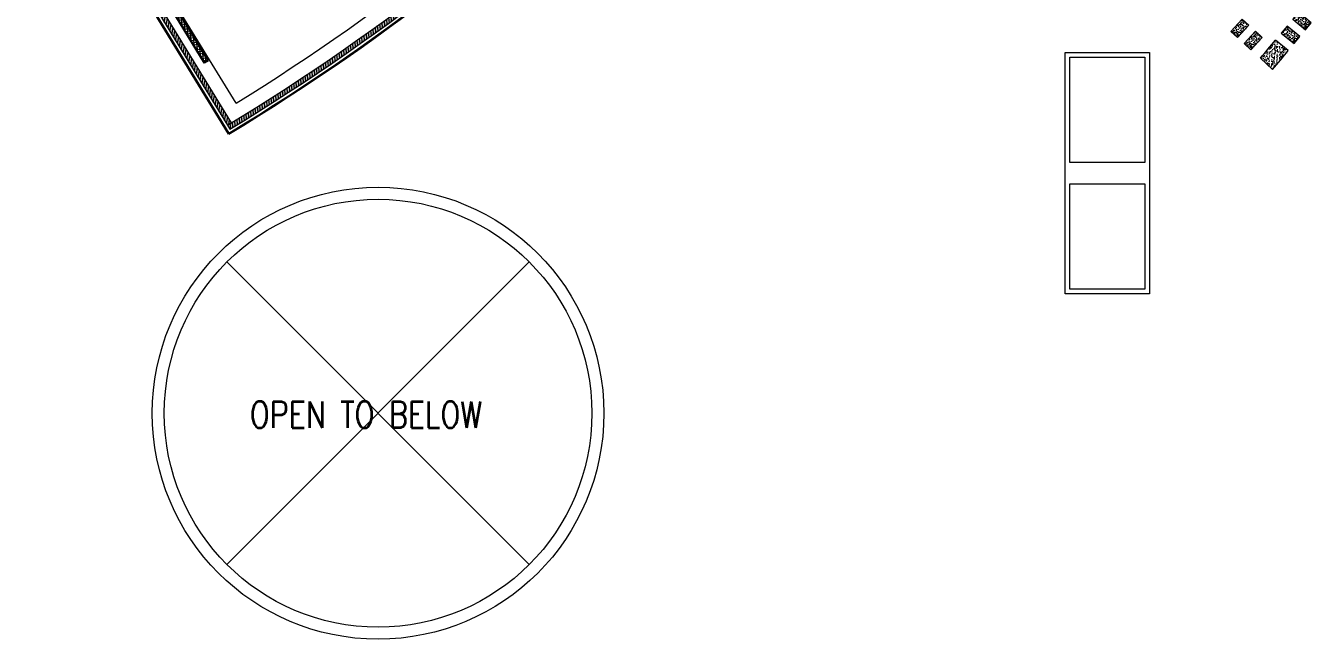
# Model space of a CAD drawing. Header units: inches. Extents: x 13084 to 220150, y 6494 to 167180.
# Drawn here: x 120152 to 162849, y 12733 to 33093 of the extents above; entities that cross this region are included whole.
import ezdxf

# ---------------------------------------------------------------- set-up
doc = ezdxf.new("R2010")
doc.units = ezdxf.units.IN
doc.header["$MEASUREMENT"] = 0
for name, color, linetype, lineweight in [('Ground Floor$0$A-G2-G-Building-Elements-Below', 7, 'Continuous', 13), ('Ground Floor$0$A-G250-G-Walls-Precast-Concrete', 7, 'Continuous', 15), ('Ground Floor$0$A-G250-M-Walls-Blockwork', 7, 'Continuous', 25), ('Ground Floor$0$A-G250-M-Walls-Concrete', 7, 'Continuous', 20), ('Ground Floor$0$A-G252-H-Internal-Walls', 251, 'Continuous', 9), ('Ground Floor$0$A-G262-H-Precast-Panel', 251, 'Continuous', 5), ('Ground Floor$0$A-G312-M-Wall-Cladding-Panel', 7, 'Continuous', 9), ('Ground Floor$0$A-G312-M-Wall-Finish-Plaster', 7, 'Continuous', 15), ('Ground Floor$0$A-Z036-G-Void-Symbology', 251, 'Continuous', 9), ('Ground Floor$0$Z-Z000-S-General-Notes-250', 7, 'Continuous', 30)]:
    doc.layers.add(name, color=color, linetype=linetype, lineweight=lineweight)
doc.styles.add('Ground Floor$0$Annotation-RomanS', font='romans.shx', dxfattribs={"width": 0.8})
pattern_1 = [(50, (31615.24, 164129.57), (182.18467, -15.93909), [19.05, -209.55]), (355, (31615.24, 164129.57), (-35.24283, 191.05664), [15.24, -167.64]), (100.451, (31630.42, 164128.24), (146.9425, 175.11669), [16.19, -178.09]), (46.1842, (31615.24, 164180.37), (271.07904, -42.04233), [28.575, -314.325]), (96.6356, (31637.83, 164176.87), (237.40423, 247.42556), [24.285, -267.135]), (351.184, (31615.24, 164180.37), (237.4046, 247.4251), [22.86, -251.46]), (21, (31640.64, 164167.67), (151.61488, -102.26552), [19.05, -209.55]), (326, (31640.64, 164167.67), (61.80203, 184.18797), [15.24, -167.64]), (71.4514, (31653.27, 164159.15), (213.41649, 81.92286), [16.19, -178.09]), (37.5, (31615.24, 164129.57), (3.088603, 84.55504), [0, -165.608, 0, -170.18, 0, -168.275]), (7.5, (31615.24, 164129.57), (66.819663, 100.180575), [0, -97.028, 0, -161.798, 0, -64.135]), (327.5, (31558.6, 164129.57), (135.590595, -5.728744), [0, -63.5, 0, -198.12, 0, -262.89]), (317.5, (31533.2, 164129.57), (148.12918, 25.42649), [0, -82.55, 0, -131.572, 0, -186.69])]

msp = doc.modelspace()

# ---------------------------------------------------------------- hatches: boundary and pattern name
at = {"layer": 'Ground Floor$0$A-G252-H-Internal-Walls'}
h = msp.add_hatch(dxfattribs=at)
h.set_pattern_fill('ANSI37', color=256, scale=25, angle=322, style=0)
h.set_pattern_definition([(7, (31615.24, 164129.57), (-9.67338, 78.78335), []), (97, (31615.24, 164129.57), (-78.78335, -9.67338), [])])
h.paths.add_polyline_path([(122931, 37294), (122803, 37216), (126081, 31866), (126209, 31944)])
h = msp.add_hatch(dxfattribs=at)
h.set_pattern_fill('AR-CONC', color=256, angle=80.1309, style=0)
h.set_pattern_definition([(325.19195, (303673.51, -57664.72), (171.64103, 63.12421), [19.05, -209.55]), (20.19195, (303673.51, -57664.72), (16.05587, -193.61536), [15.24, -167.64]), (274.74095, (303687.81, -57659.46), (187.6973, -130.49014), [16.19, -178.09]), (329.00775, (303686.82, -57713.75), (250.5884, 111.61032), [28.575, -314.325]), (278.55635, (303707.7, -57704.45), (293.9465, -176.56623), [24.285, -267.135]), (24.00795, (303686.82, -57713.75), (293.94674, -176.5657), [22.86, -251.46]), (354.19195, (303708, -57694.84), (119.5174, 138.4229), [19.05, -209.55]), (49.19195, (303708, -57694.84), (107.90937, -161.55577), [15.24, -167.64]), (303.74055, (303717.97, -57683.3), (227.42647, -23.13338), [16.19, -178.09]), (337.69195, (303673.51, -57664.72), (25.138616, -80.790742), [0, -165.608, 0, -170.18, 0, -168.275]), (7.69195, (303673.51, -57664.72), (90.737214, -79.169267), [0, -97.028, 0, -161.798, 0, -64.135]), (47.69195, (303618.85, -57679.566), (129.350918, 41.060542), [0, -63.5, 0, -198.12, 0, -262.89]), (57.69195, (303594.33, -57686.22), (149.61566, 14.27986), [0, -82.55, 0, -131.572, 0, -186.69])])
h.paths.add_polyline_path([(160403, 32702), (160181, 32904), (160551, 33311), (160773, 33109)])
h = msp.add_hatch(dxfattribs=at)
h.set_pattern_fill('AR-CONC', color=256, angle=122.4695, style=0)
h.set_pattern_definition([(223.44019, (34575.01, -77886.27), (-179.17104, 36.64758), [19.05, -209.55]), (168.44019, (34575, -77886.27), (13.1857, -193.83198), [15.24, -167.64]), (273.89119, (34560.08, -77883.22), (-165.98589, -157.18345), [16.19, -178.09]), (219.62439, (34569.2, -77936.74), (-264.5014, 72.73526), [28.575, -314.325]), (270.07579, (34547.16, -77930.68), (-264.11597, -218.68454), [24.285, -267.135]), (164.62419, (34569.2, -77936.74), (-264.1163, -218.68406), [22.86, -251.46]), (194.44019, (34545.42, -77921.22), (-138.93942, 118.91654), [19.05, -209.55]), (139.44019, (34545.42, -77921.22), (-82.43912, -175.92182), [15.24, -167.64]), (244.89159, (34533.84, -77911.31), (-221.37818, -57.00574), [16.19, -178.09]), (210.940186, (34575.01, -77886.27), (-12.727984, -83.648625), [0, -165.608, 0, -170.18, 0, -168.275]), (180.940186, (34575.01, -77886.27), (-77.82687, -91.8912), [0, -97.028, 0, -161.798, 0, -64.135]), (140.940186, (34631.28, -77892.74), (-134.048448, 21.181162), [0, -63.5, 0, -198.12, 0, -262.89]), (130.940186, (34656.51, -77895.64), (-150.06413, -8.33769), [0, -82.55, 0, -131.572, 0, -186.69])])
h.paths.add_polyline_path([(162660, 32961), (162849, 33194), (162422, 33540), (162233, 33307)])
h = msp.add_hatch(dxfattribs=at)
h.set_pattern_fill('AR-CONC', color=256, angle=80.1309, style=0)
h.set_pattern_definition([(325.19195, (304117.02, -58068.83), (171.64103, 63.12421), [19.05, -209.55]), (20.19195, (304117.02, -58068.83), (16.05587, -193.61536), [15.24, -167.64]), (274.74095, (304131.32, -58063.57), (187.6973, -130.49014), [16.19, -178.09]), (329.00775, (304130.33, -58117.85), (250.5884, 111.61032), [28.575, -314.325]), (278.55635, (304151.2, -58108.55), (293.9465, -176.56623), [24.285, -267.135]), (24.00795, (304130.33, -58117.85), (293.94674, -176.5657), [22.86, -251.46]), (354.19195, (304151.51, -58098.94), (119.5174, 138.4229), [19.05, -209.55]), (49.19195, (304151.51, -58098.94), (107.90937, -161.55577), [15.24, -167.64]), (303.74055, (304161.47, -58087.4), (227.42647, -23.13338), [16.19, -178.09]), (337.69195, (304117.017, -58068.83), (25.138616, -80.790742), [0, -165.608, 0, -170.18, 0, -168.275]), (7.69195, (304117.02, -58068.83), (90.737214, -79.169267), [0, -97.028, 0, -161.798, 0, -64.135]), (47.69195, (304062.354, -58083.67), (129.350918, 41.060542), [0, -63.5, 0, -198.12, 0, -262.89]), (57.69195, (304037.84, -58090.33), (149.61566, 14.27986), [0, -82.55, 0, -131.572, 0, -186.69])])
h.paths.add_polyline_path([(160846, 32298), (160624, 32500), (160995, 32907), (161217, 32705)])
h = msp.add_hatch(dxfattribs=at)
h.set_pattern_fill('AR-CONC', color=256, angle=122.4695, style=0)
h.set_pattern_definition([(223.06037, (33460.92, -77497.36), (-178.92417, 37.8345), [19.05, -209.55]), (168.06037, (33460.92, -77497.36), (11.90052, -193.91512), [15.24, -167.64]), (273.51137, (33446, -77494.2), (-167.0242, -156.07969), [16.19, -178.09]), (219.24457, (33454.78, -77547.78), (-264.01342, 74.48703), [28.575, -314.325]), (269.69597, (33432.78, -77541.58), (-265.55982, -216.92892), [24.285, -267.135]), (164.24437, (33454.78, -77547.78), (-265.56014, -216.92844), [22.86, -251.46]), (194.06037, (33431.1, -77532.1), (-138.14808, 119.83495), [19.05, -209.55]), (139.06037, (33431.1, -77532.1), (-83.6035, -175.37147), [15.24, -167.64]), (244.51177, (33419.59, -77522.12), (-221.7512, -55.53698), [16.19, -178.09]), (210.56037, (33460.915, -77497.355), (-13.282207, -83.562414), [0, -165.608, 0, -170.18, 0, -168.275]), (180.56037, (33460.915, -77497.355), (-78.434304, -91.37327), [0, -97.028, 0, -161.798, 0, -64.135]), (140.56037, (33517.14, -77504.2), (-133.905094, 22.069298), [0, -63.5, 0, -198.12, 0, -262.89]), (130.56037, (33542.36, -77507.27), (-150.116105, -7.34274), [0, -82.55, 0, -131.572, 0, -186.69])])
h.paths.add_polyline_path([(162278, 32498), (162468, 32730), (162043, 33079), (161853, 32847)])
h = msp.add_hatch(dxfattribs=at)
h.set_pattern_fill('AR-CONC', color=256, angle=80.1309, style=0)
h.set_pattern_definition([(130.1309, (31613.37, 164131.13), (46.92926, 176.75676), [19.05, -209.55]), (75.1309, (31613.37, 164131.13), (-194.26991, -1.97462), [15.24, -167.64]), (180.5819, (31617.28, 164145.86), (-147.33968, 174.78264), [16.19, -178.09]), (126.3151, (31563.33, 164139.84), (87.88253, 259.86163), [28.575, -314.325]), (176.7665, (31570.65, 164161.5), (-203.07357, 276.2993), [24.285, -267.135]), (71.3149, (31563.33, 164139.84), (-203.07308, 276.2996), [22.86, -251.46]), (101.1309, (31580.19, 164162.68), (126.73864, 131.84319), [19.05, -209.55]), (46.1309, (31580.2, 164162.68), (-170.8696, 92.45688), [15.24, -167.64]), (151.5823, (31590.75, 164173.67), (-44.13144, 224.29973), [16.19, -178.09]), (117.6309, (31613.374, 164131.13), (-82.774406, 17.535443), [0, -165.608, 0, -170.18, 0, -168.275]), (87.6309, (31613.37, 164131.13), (-87.24535, 83.001587), [0, -97.028, 0, -161.798, 0, -64.135]), (47.6309, (31603.665, 164075.326), (28.883896, 132.60222), [0, -63.5, 0, -198.12, 0, -262.89]), (37.6309, (31599.31, 164050.3), (0.338785, 150.2952), [0, -82.55, 0, -131.572, 0, -186.69])])
h.paths.add_polyline_path([(161932, 32394), (161662, 32616, -0.00153), (161287, 32167), (161546, 31931, 0.001571)])
h.paths.add_polyline_path([(162086, 32267), (161932, 32394, -0.001571), (161546, 31931), (161287, 32167, -0.000524), (161158, 32014), (161565, 31643, 0.002115)])
at = {"layer": 'Ground Floor$0$A-G262-H-Precast-Panel'}
h = msp.add_hatch(dxfattribs=at)
h.set_pattern_fill('AR-CONC', color=256, style=0)
h.set_pattern_definition(pattern_1)
edge = h.paths.add_edge_path()
edge.add_line((126856, 29790), (126983, 29867))
edge.add_line((126983, 29867), (120531, 40397))
edge.add_line((120531, 40397), (120680, 40489))
edge.add_line((120680, 40489), (120602, 40617))
edge.add_line((120602, 40617), (120324, 40447))
edge.add_line((120324, 40447), (126855, 29789))
h = msp.add_hatch(dxfattribs=at)
h.set_pattern_fill('ANSI31', color=256, scale=25, angle=35, style=0)
h.set_pattern_definition([(80, (31615.24, 164129.57), (-78.169115, 13.783324), [])])
edge = h.paths.add_edge_path()
edge.add_line((126856, 29790), (126983, 29867))
edge.add_line((126983, 29867), (120531, 40397))
edge.add_line((120531, 40397), (120680, 40489))
edge.add_line((120680, 40489), (120602, 40617))
edge.add_line((120602, 40617), (120324, 40447))
edge.add_line((120324, 40447), (126855, 29789))
h = msp.add_hatch(dxfattribs=at)
h.set_pattern_fill('AR-CONC', color=256, style=0)
h.set_pattern_definition(pattern_1)
h.paths.add_polyline_path([(134627, 35017), (134533, 35134, -0.031347), (126856, 29790), (126934, 29662, 0.031348)])
h = msp.add_hatch(dxfattribs=at)
h.set_pattern_fill('ANSI31', color=256, scale=25, angle=50, style=0)
h.set_pattern_definition([(95, (31615.24, 164129.57), (-79.072954, -6.917987), [])])
h.paths.add_polyline_path([(134627, 35017), (134533, 35134, -0.031347), (126856, 29790), (126934, 29662, 0.031348)])

# ---------------------------------------------------------------- linework, layer by layer
at = {"layer": 'Ground Floor$0$A-G2-G-Building-Elements-Below'}
for points in [[(154674, 32201), (157474, 32201), (157474, 24197), (154674, 24197)], [(154824, 32051), (157324, 32051), (157324, 28551), (154824, 28551)], [(154824, 27847), (157324, 27847), (157324, 24347), (154824, 24347)]]:
    msp.add_lwpolyline(points, close=True, dxfattribs=at)
for radius in [7500, 7100]:
    msp.add_circle((131855, 20233), radius, dxfattribs=at)
at = {"layer": 'Ground Floor$0$A-G250-G-Walls-Precast-Concrete'}
msp.add_line((126856, 29790), (126934, 29662), dxfattribs=at)
msp.add_lwpolyline([(126856, 29790), (126983, 29867), (120530, 40398), (120679, 40490), (120601, 40618), (120324, 40448), (126855, 29789)], dxfattribs=at)
for centre, radius, start, end in [((88115, 93630), 74675, 301.25064, 315.33792), ((88116, 93629), 74824, 301.25104, 315.33802)]:
    msp.add_arc(centre, radius, start, end, dxfattribs=at)
at = {"layer": 'Ground Floor$0$A-G250-M-Walls-Blockwork'}
for p, q in [((122803, 37216, 0), (126081, 31866, 0)), ((122931, 37294, 0), (126209, 31944, 0)), ((126209, 31944, 0), (126081, 31866, 0))]:
    msp.add_line(p, q, dxfattribs=at)
at = {"layer": 'Ground Floor$0$A-G250-M-Walls-Concrete'}
for p, q in [((162086, 32267, 0), (161662, 32616, 0)), ((161158, 32014, 0), (161565, 31643, 0))]:
    msp.add_line(p, q, dxfattribs=at)
at = {"layer": 'Ground Floor$0$A-G250-M-Walls-Concrete', "elevation": 0}
for points in [[(160181, 32904), (160551, 33311), (160773, 33109), (160403, 32702)], [(162849, 33194), (162422, 33540), (162233, 33307), (162660, 32961)], [(160624, 32500), (160995, 32907), (161217, 32705), (160846, 32298)], [(162468, 32730), (162043, 33079), (161853, 32847), (162278, 32498)]]:
    msp.add_lwpolyline(points, close=True, dxfattribs=at)
at = {"layer": 'Ground Floor$0$A-G250-M-Walls-Concrete'}
for radius, start, end in [(95562, 319.85044, 320.32109), (96112, 319.8379, 320.32263)]:
    msp.add_arc((88113, 93631, 0), radius, start, end, dxfattribs=at)
at = {"layer": 'Ground Floor$0$A-G312-M-Wall-Cladding-Panel'}
for p, q in [((126892, 29490), (120152, 40489)), ((120193, 40479), (126902, 29531))]:
    msp.add_line(p, q, dxfattribs=at)
for radius, start, end in [(74978, 301.15724, 315.42962), (74948, 301.18004, 315.40671)]:
    msp.add_arc((88100, 93652), radius, start, end, dxfattribs=at)
at = {"layer": 'Ground Floor$0$A-G312-M-Wall-Finish-Plaster'}
msp.add_line((127140, 30521), (120807, 40855), dxfattribs=at)
msp.add_arc((88115, 93630), 74200, 301.73165, 315.40252, dxfattribs=at)
at = {"layer": 'Ground Floor$0$A-Z036-G-Void-Symbology', "ltscale": 0.02}
for p, q in [((136875, 25253), (126834, 15212)), ((126834, 25253), (136875, 15212))]:
    msp.add_line(p, q, dxfattribs=at)

# ---------------------------------------------------------------- texts
at = {"layer": 'Ground Floor$0$Z-Z000-S-General-Notes-250', "ltscale": 0.02, "insert": (127595, 20628), "char_height": 875, "width": 8990.81, "attachment_point": 1, "style": 'Ground Floor$0$Annotation-RomanS'}
msp.add_mtext('OPEN TO BELOW', dxfattribs=at)

doc.saveas('drawing.dxf')
